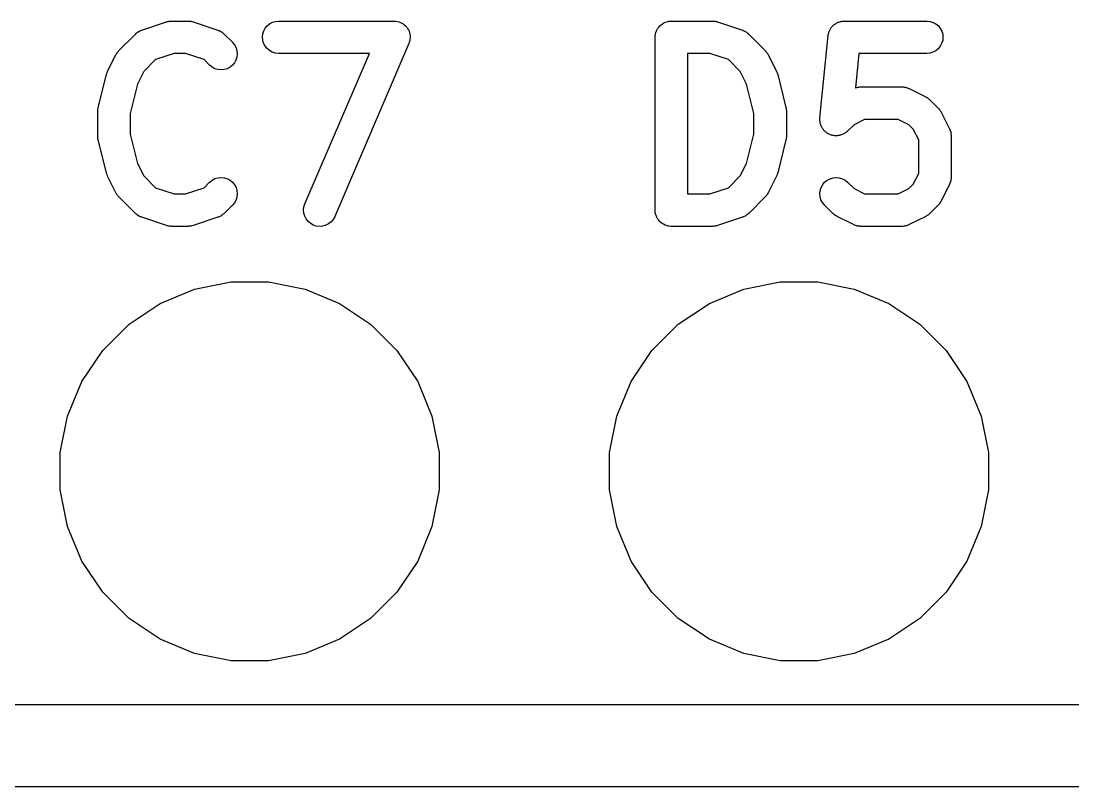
# Model space of a CAD drawing. Extents: x -557.2 to -539.1, y -88 to -54.6.
# Drawn here: x -549.216 to -544.35, y -87.998 to -84.455 of the extents above; entities that cross this region are included whole.
import ezdxf

# ---------------------------------------------------------------- set-up
doc = ezdxf.new("R2010")
doc.units = 0
doc.layers.add('BLACK', color=7, linetype='CONTINUOUS')

msp = doc.modelspace()

# ---------------------------------------------------------------- linework, layer by layer
at = {"layer": 'BLACK', "linetype": 'CONTINUOUS'}
for p, q in [((-548.657, -84.4966), (-548.543, -84.4586)), ((-548.543, -84.4586), (-548.542, -84.4582)), ((-548.542, -84.4582), (-548.538, -84.4573)), ((-548.538, -84.4573), (-548.534, -84.4561)), ((-548.534, -84.4561), (-548.531, -84.4558)), ((-548.531, -84.4558), (-548.528, -84.4552)), ((-548.528, -84.4552), (-548.524, -84.4551)), ((-548.524, -84.4551), (-548.519, -84.4547)), ((-548.519, -84.4547), (-548.443, -84.4547)), ((-548.443, -84.4547), (-548.442, -84.4547)), ((-548.442, -84.4547), (-548.438, -84.4552)), ((-548.438, -84.4552), (-548.434, -84.4553)), ((-548.434, -84.4553), (-548.431, -84.456)), ((-548.431, -84.456), (-548.428, -84.4563)), ((-548.428, -84.4563), (-548.424, -84.4576)), ((-548.424, -84.4576), (-548.419, -84.4586)), ((-548.419, -84.4586), (-548.305, -84.4966)), ((-548.066, -84.4672), (-548.053, -84.4604)), ((-548.053, -84.4604), (-548.039, -84.4561)), ((-548.039, -84.4561), (-548.024, -84.4547)), ((-548.024, -84.4547), (-547.491, -84.4547)), ((-547.491, -84.4547), (-547.49, -84.4547)), ((-547.49, -84.4547), (-547.489, -84.4547)), ((-547.489, -84.4547), (-547.489, -84.4547)), ((-547.489, -84.4547), (-547.482, -84.4556)), ((-547.482, -84.4556), (-547.475, -84.4563)), ((-547.475, -84.4563), (-547.475, -84.4564)), ((-547.475, -84.4564), (-547.475, -84.4565)), ((-547.475, -84.4565), (-547.468, -84.4586)), ((-547.468, -84.4586), (-547.461, -84.4608)), ((-546.243, -84.4637), (-546.236, -84.4604)), ((-546.236, -84.4602), (-546.229, -84.4582)), ((-546.236, -84.4603), (-546.236, -84.4602)), ((-546.236, -84.4604), (-546.236, -84.4603)), ((-546.229, -84.4582), (-546.222, -84.4561)), ((-546.222, -84.456), (-546.215, -84.4554)), ((-546.222, -84.4561), (-546.222, -84.456)), ((-546.222, -84.4561), (-546.222, -84.4561)), ((-546.215, -84.4554), (-546.208, -84.4547)), ((-546.208, -84.4547), (-546.017, -84.4547)), ((-546.017, -84.4547), (-546.016, -84.4547)), ((-546.016, -84.4547), (-546.012, -84.4552)), ((-546.012, -84.4552), (-546.008, -84.4553)), ((-546.008, -84.4553), (-546.005, -84.456)), ((-546.005, -84.456), (-546.002, -84.4563)), ((-546.002, -84.4563), (-545.998, -84.4576)), ((-545.998, -84.4576), (-545.994, -84.4586)), ((-545.994, -84.4586), (-545.879, -84.4966)), ((-545.439, -84.4619), (-545.436, -84.4604)), ((-545.436, -84.4604), (-545.433, -84.4592)), ((-545.433, -84.4592), (-545.429, -84.4577)), ((-545.429, -84.4577), (-545.426, -84.4571)), ((-545.426, -84.4571), (-545.422, -84.4561)), ((-545.422, -84.4561), (-545.418, -84.4557)), ((-545.418, -84.4557), (-545.415, -84.455)), ((-545.415, -84.455), (-545.411, -84.455)), ((-545.411, -84.455), (-545.408, -84.4547)), ((-545.408, -84.4547), (-545.027, -84.4547)), ((-545.027, -84.4547), (-545.026, -84.4547)), ((-545.026, -84.4547), (-545.011, -84.4563)), ((-545.011, -84.4563), (-544.997, -84.4608)), ((-548.683, -84.5111), (-548.678, -84.5081)), ((-548.678, -84.5081), (-548.674, -84.5049)), ((-548.674, -84.5049), (-548.672, -84.5039)), ((-548.672, -84.5039), (-548.671, -84.5026)), ((-548.671, -84.5026), (-548.666, -84.5005)), ((-548.666, -84.5005), (-548.661, -84.4982)), ((-548.661, -84.4982), (-548.659, -84.4975)), ((-548.659, -84.4975), (-548.657, -84.4966)), ((-548.305, -84.4966), (-548.304, -84.497)), ((-548.304, -84.497), (-548.302, -84.4979)), ((-548.302, -84.4979), (-548.3, -84.4986)), ((-548.3, -84.4986), (-548.295, -84.501)), ((-548.295, -84.501), (-548.291, -84.5031)), ((-548.291, -84.5031), (-548.289, -84.5044)), ((-548.289, -84.5044), (-548.287, -84.5055)), ((-548.287, -84.5055), (-548.283, -84.5087)), ((-548.283, -84.5087), (-548.279, -84.5117)), ((-548.098, -84.5146), (-548.093, -84.5006)), ((-548.093, -84.5006), (-548.086, -84.4878)), ((-548.086, -84.4878), (-548.077, -84.4765)), ((-548.077, -84.4765), (-548.066, -84.4672)), ((-547.461, -84.4608), (-547.461, -84.4609)), ((-547.461, -84.4609), (-547.461, -84.461)), ((-547.461, -84.461), (-547.455, -84.4644)), ((-547.455, -84.4644), (-547.448, -84.4678)), ((-547.448, -84.4678), (-547.448, -84.468)), ((-547.448, -84.468), (-547.448, -84.4681)), ((-547.448, -84.4681), (-547.443, -84.4727)), ((-547.443, -84.4727), (-547.437, -84.4772)), ((-547.437, -84.4772), (-547.437, -84.4774)), ((-547.437, -84.4774), (-547.437, -84.4776)), ((-547.437, -84.4776), (-547.432, -84.4832)), ((-547.432, -84.4832), (-547.428, -84.4886)), ((-547.428, -84.4886), (-547.428, -84.4889)), ((-547.428, -84.4889), (-547.428, -84.4891)), ((-547.428, -84.4891), (-547.424, -84.4954)), ((-547.424, -84.4954), (-547.421, -84.5016)), ((-547.421, -84.5016), (-547.421, -84.5019)), ((-547.421, -84.5019), (-547.421, -84.5021)), ((-547.421, -84.5021), (-547.419, -84.5088)), ((-547.419, -84.5088), (-547.417, -84.5156)), ((-546.281, -84.5141), (-546.279, -84.5074)), ((-546.279, -84.5074), (-546.277, -84.5006)), ((-546.277, -84.5002), (-546.273, -84.4939)), ((-546.277, -84.5004), (-546.277, -84.5002)), ((-546.277, -84.5006), (-546.277, -84.5004)), ((-546.273, -84.4939), (-546.27, -84.4878)), ((-546.27, -84.4873), (-546.265, -84.4819)), ((-546.27, -84.4876), (-546.27, -84.4873)), ((-546.27, -84.4878), (-546.27, -84.4876)), ((-546.265, -84.4819), (-546.261, -84.4765)), ((-546.261, -84.4763), (-546.26, -84.4761)), ((-546.261, -84.4765), (-546.261, -84.4763)), ((-546.26, -84.4761), (-546.255, -84.4717)), ((-546.255, -84.4717), (-546.249, -84.4672)), ((-546.249, -84.4669), (-546.243, -84.4637)), ((-546.249, -84.4671), (-546.249, -84.4669)), ((-546.249, -84.4672), (-546.249, -84.4671)), ((-545.879, -84.4966), (-545.878, -84.497)), ((-545.878, -84.497), (-545.876, -84.4979)), ((-545.876, -84.4979), (-545.874, -84.4986)), ((-545.874, -84.4986), (-545.87, -84.501)), ((-545.87, -84.501), (-545.865, -84.5031)), ((-545.865, -84.5031), (-545.863, -84.5044)), ((-545.863, -84.5044), (-545.861, -84.5055)), ((-545.861, -84.5055), (-545.857, -84.5087)), ((-545.857, -84.5087), (-545.853, -84.5117)), ((-545.48, -84.5108), (-545.479, -84.5069)), ((-545.479, -84.5069), (-545.478, -84.5038)), ((-545.478, -84.5038), (-545.477, -84.5006)), ((-545.477, -84.5006), (-545.475, -84.4971)), ((-545.475, -84.4971), (-545.474, -84.4934)), ((-545.474, -84.4934), (-545.472, -84.4907)), ((-545.472, -84.4907), (-545.47, -84.4878)), ((-545.47, -84.4878), (-545.468, -84.4847)), ((-545.468, -84.4847), (-545.465, -84.4814)), ((-545.465, -84.4814), (-545.463, -84.4791)), ((-545.463, -84.4791), (-545.461, -84.4765)), ((-545.461, -84.4765), (-545.458, -84.474)), ((-545.458, -84.474), (-545.455, -84.4712)), ((-545.455, -84.4712), (-545.452, -84.4693)), ((-545.452, -84.4693), (-545.449, -84.4672)), ((-545.449, -84.4672), (-545.446, -84.4654)), ((-545.446, -84.4654), (-545.442, -84.4632)), ((-545.442, -84.4632), (-545.439, -84.4619)), ((-544.997, -84.4608), (-544.985, -84.4678)), ((-544.985, -84.4678), (-544.973, -84.4772)), ((-544.973, -84.4772), (-544.964, -84.4886)), ((-544.964, -84.4886), (-544.957, -84.5016)), ((-544.957, -84.5016), (-544.953, -84.5156)), ((-548.763, -84.591), (-548.687, -84.5148)), ((-548.687, -84.5148), (-548.686, -84.514)), ((-548.686, -84.514), (-548.684, -84.5127)), ((-548.684, -84.5127), (-548.683, -84.5111)), ((-548.279, -84.5117), (-548.278, -84.5134)), ((-548.278, -84.5134), (-548.276, -84.5148)), ((-548.276, -84.5148), (-548.238, -84.5529)), ((-548.238, -84.5529), (-548.237, -84.5536)), ((-548.237, -84.5536), (-548.228, -84.565)), ((-548.099, -84.5292), (-548.098, -84.5146)), ((-548.098, -84.5438), (-548.099, -84.5292)), ((-548.094, -84.5578), (-548.098, -84.5438)), ((-547.42, -84.552), (-547.422, -84.5588)), ((-547.417, -84.5453), (-547.42, -84.552)), ((-547.417, -84.5156), (-547.417, -84.5159)), ((-547.417, -84.5159), (-547.417, -84.5162)), ((-547.417, -84.5162), (-547.416, -84.5232)), ((-547.416, -84.5307), (-547.417, -84.5378)), ((-547.417, -84.5378), (-547.417, -84.5448)), ((-547.417, -84.5448), (-547.417, -84.545)), ((-547.417, -84.545), (-547.417, -84.5453)), ((-547.416, -84.5232), (-547.416, -84.5302)), ((-547.416, -84.5302), (-547.416, -84.5305)), ((-547.416, -84.5305), (-547.416, -84.5307)), ((-546.283, -84.5287), (-546.282, -84.5216)), ((-546.283, -84.5292), (-546.283, -84.5287)), ((-546.283, -84.5297), (-546.283, -84.5292)), ((-546.283, -84.5292), (-546.283, -84.5292)), ((-546.283, -84.5292), (-546.283, -84.5292)), ((-546.283, -85.3297), (-546.283, -84.5297)), ((-546.282, -84.5216), (-546.281, -84.5146)), ((-546.281, -84.5144), (-546.281, -84.5141)), ((-546.281, -84.5146), (-546.281, -84.5144)), ((-545.853, -84.5117), (-545.852, -84.5134)), ((-545.852, -84.5134), (-545.85, -84.5148)), ((-545.85, -84.5148), (-545.774, -84.591)), ((-545.521, -84.9032), (-545.483, -84.5222)), ((-545.483, -84.5222), (-545.482, -84.5212)), ((-545.482, -84.5179), (-545.481, -84.5146)), ((-545.482, -84.5212), (-545.482, -84.5179)), ((-545.481, -84.5146), (-545.48, -84.5108)), ((-544.953, -84.5448), (-544.958, -84.5588)), ((-544.953, -84.5156), (-544.952, -84.5302)), ((-544.952, -84.5302), (-544.953, -84.5448)), ((-548.776, -84.6095), (-548.774, -84.606)), ((-548.774, -84.606), (-548.772, -84.6023)), ((-548.772, -84.6023), (-548.77, -84.5999)), ((-548.77, -84.5999), (-548.768, -84.5972)), ((-548.768, -84.5972), (-548.765, -84.5942)), ((-548.765, -84.5942), (-548.763, -84.591)), ((-548.507, -84.6047), (-548.593, -84.6334)), ((-548.455, -84.6047), (-548.507, -84.6047)), ((-548.369, -84.6334), (-548.455, -84.6047)), ((-548.228, -84.565), (-548.221, -84.578)), ((-548.221, -84.578), (-548.217, -84.5921)), ((-548.217, -84.5921), (-548.216, -84.6067)), ((-548.087, -84.5708), (-548.094, -84.5578)), ((-548.078, -84.5822), (-548.087, -84.5708)), ((-548.066, -84.5916), (-548.078, -84.5822)), ((-548.054, -84.5986), (-548.066, -84.5916)), ((-548.04, -84.6031), (-548.054, -84.5986)), ((-548.025, -84.6047), (-548.04, -84.6031)), ((-548.024, -84.6047), (-548.025, -84.6047)), ((-547.604, -84.6047), (-548.024, -84.6047)), ((-547.903, -85.3002), (-547.604, -84.6047)), ((-547.422, -84.5592), (-547.765, -85.3592)), ((-547.422, -84.5588), (-547.422, -84.559)), ((-547.422, -84.559), (-547.422, -84.5592)), ((-546.133, -84.6047), (-546.133, -85.2547)), ((-546.03, -84.6047), (-546.133, -84.6047)), ((-545.944, -84.6334), (-546.03, -84.6047)), ((-545.774, -84.591), (-545.773, -84.5917)), ((-545.773, -84.5917), (-545.771, -84.595)), ((-545.771, -84.595), (-545.768, -84.5981)), ((-545.768, -84.5981), (-545.766, -84.6007)), ((-545.766, -84.6007), (-545.764, -84.6031)), ((-545.764, -84.6031), (-545.762, -84.6069)), ((-545.34, -84.6047), (-545.356, -84.7638)), ((-545.027, -84.6047), (-545.34, -84.6047)), ((-545.012, -84.6033), (-545.027, -84.6047)), ((-544.998, -84.599), (-545.012, -84.6033)), ((-544.985, -84.5922), (-544.998, -84.599)), ((-544.974, -84.5829), (-544.985, -84.5922)), ((-544.965, -84.5716), (-544.974, -84.5829)), ((-544.958, -84.5588), (-544.965, -84.5716)), ((-548.815, -84.6866), (-548.777, -84.6104)), ((-548.777, -84.6104), (-548.776, -84.6095)), ((-548.593, -84.6334), (-548.648, -84.6884)), ((-548.344, -84.6589), (-548.369, -84.6334)), ((-548.229, -84.6481), (-548.238, -84.6593)), ((-548.222, -84.6352), (-548.229, -84.6481)), ((-548.217, -84.6212), (-548.222, -84.6352)), ((-548.216, -84.6067), (-548.217, -84.6212)), ((-545.889, -84.6884), (-545.944, -84.6334)), ((-545.762, -84.6069), (-545.76, -84.6104)), ((-545.76, -84.6104), (-545.722, -84.6866)), ((-548.859, -84.8544), (-548.821, -84.702)), ((-548.821, -84.702), (-548.82, -84.701)), ((-548.82, -84.7003), (-548.818, -84.6938)), ((-548.82, -84.7007), (-548.82, -84.7003)), ((-548.82, -84.701), (-548.82, -84.7007)), ((-548.818, -84.6938), (-548.815, -84.6873)), ((-548.815, -84.687), (-548.815, -84.6866)), ((-548.815, -84.6873), (-548.815, -84.687)), ((-548.648, -84.6884), (-548.677, -84.7464)), ((-548.332, -84.6682), (-548.344, -84.6589)), ((-548.32, -84.6751), (-548.332, -84.6682)), ((-548.306, -84.6794), (-548.32, -84.6751)), ((-548.291, -84.6809), (-548.306, -84.6794)), ((-548.276, -84.6795), (-548.291, -84.6809)), ((-548.262, -84.6753), (-548.276, -84.6795)), ((-548.249, -84.6685), (-548.262, -84.6753)), ((-548.238, -84.6593), (-548.249, -84.6685)), ((-545.86, -84.7464), (-545.889, -84.6884)), ((-545.722, -84.6866), (-545.721, -84.6876)), ((-545.721, -84.6876), (-545.721, -84.6879)), ((-545.721, -84.6879), (-545.721, -84.6882)), ((-545.721, -84.6882), (-545.719, -84.6948)), ((-545.719, -84.6948), (-545.716, -84.7013)), ((-545.716, -84.7013), (-545.716, -84.7017)), ((-545.716, -84.7017), (-545.716, -84.702)), ((-545.716, -84.702), (-545.678, -84.8544)), ((-548.677, -84.7464), (-548.711, -84.8818)), ((-545.826, -84.8818), (-545.86, -84.7464)), ((-545.356, -84.7638), (-545.355, -84.7636)), ((-545.355, -84.7636), (-545.351, -84.7619)), ((-545.351, -84.7619), (-545.348, -84.7615)), ((-545.348, -84.7615), (-545.346, -84.7609)), ((-545.346, -84.7609), (-545.341, -84.7604)), ((-545.341, -84.7604), (-545.336, -84.7596)), ((-545.336, -84.7596), (-545.334, -84.7597)), ((-545.334, -84.7597), (-545.332, -84.7595)), ((-545.332, -84.7595), (-545.141, -84.7595)), ((-545.141, -84.7595), (-545.14, -84.7595)), ((-545.14, -84.7595), (-545.138, -84.7597)), ((-545.138, -84.7597), (-545.136, -84.7597)), ((-545.136, -84.7597), (-545.131, -84.7605)), ((-545.131, -84.7605), (-545.126, -84.7611)), ((-545.126, -84.7611), (-545.124, -84.7618)), ((-545.124, -84.7618), (-545.121, -84.7621)), ((-545.121, -84.7621), (-545.117, -84.764)), ((-545.117, -84.764), (-545.112, -84.7655)), ((-545.112, -84.7655), (-545.11, -84.7666)), ((-545.11, -84.7666), (-545.108, -84.7674)), ((-545.108, -84.7674), (-545.031, -84.8055)), ((-545.031, -84.8055), (-545.031, -84.806)), ((-545.031, -84.806), (-545.027, -84.8082)), ((-545.027, -84.8082), (-545.023, -84.8102)), ((-545.023, -84.8102), (-545.021, -84.8122)), ((-545.021, -84.8122), (-545.018, -84.8139)), ((-545.018, -84.8139), (-545.015, -84.8169)), ((-545.015, -84.8169), (-545.012, -84.8195)), ((-545.012, -84.8195), (-544.974, -84.8576)), ((-548.861, -84.8688), (-548.86, -84.8629)), ((-548.861, -84.8702), (-548.861, -84.8688)), ((-548.861, -84.8715), (-548.861, -84.8702)), ((-548.861, -84.8726), (-548.861, -84.8715)), ((-548.861, -84.9868), (-548.861, -84.8726)), ((-548.86, -84.8629), (-548.859, -84.857)), ((-548.859, -84.8557), (-548.859, -84.8544)), ((-548.859, -84.857), (-548.859, -84.8557)), ((-548.711, -84.8818), (-548.711, -84.9776)), ((-545.826, -84.9776), (-545.826, -84.8818)), ((-545.678, -84.8544), (-545.678, -84.8554)), ((-545.678, -84.8554), (-545.678, -84.8567)), ((-545.678, -84.8567), (-545.677, -84.858)), ((-545.677, -84.858), (-545.677, -84.864)), ((-545.677, -84.864), (-545.676, -84.8699)), ((-545.676, -84.8699), (-545.676, -84.8712)), ((-545.676, -84.8712), (-545.676, -84.8726)), ((-545.676, -84.8726), (-545.676, -84.9868)), ((-544.974, -84.8576), (-544.973, -84.8584)), ((-544.973, -84.8584), (-544.971, -84.8617)), ((-544.971, -84.8617), (-544.968, -84.8647)), ((-544.968, -84.8647), (-544.966, -84.8674)), ((-544.966, -84.8674), (-544.964, -84.8698)), ((-544.964, -84.8698), (-544.962, -84.8735)), ((-544.962, -84.8735), (-544.96, -84.8771)), ((-544.96, -84.8771), (-544.922, -84.9533)), ((-545.521, -84.9068), (-545.521, -84.9032)), ((-545.521, -84.9104), (-545.521, -84.9068)), ((-545.521, -84.9141), (-545.521, -84.9104)), ((-545.521, -84.9178), (-545.521, -84.9141)), ((-545.52, -84.9214), (-545.521, -84.9178)), ((-545.52, -84.925), (-545.52, -84.9214)), ((-545.519, -84.9285), (-545.52, -84.925)), ((-545.518, -84.9322), (-545.519, -84.9285)), ((-545.516, -84.9355), (-545.518, -84.9322)), ((-545.515, -84.939), (-545.516, -84.9355)), ((-545.514, -84.9423), (-545.515, -84.939)), ((-545.512, -84.9457), (-545.514, -84.9423)), ((-545.51, -84.9487), (-545.512, -84.9457)), ((-545.363, -84.9342), (-545.393, -84.9637)), ((-545.314, -84.9095), (-545.363, -84.9342)), ((-545.159, -84.9095), (-545.314, -84.9095)), ((-545.109, -84.9342), (-545.159, -84.9095)), ((-545.089, -84.9551), (-545.109, -84.9342)), ((-548.861, -84.9882), (-548.861, -84.9868)), ((-548.861, -84.9895), (-548.861, -84.9882)), ((-548.86, -84.9954), (-548.861, -84.9895)), ((-548.86, -85.0014), (-548.86, -84.9954)), ((-548.711, -84.9776), (-548.677, -85.1131)), ((-545.86, -85.1131), (-545.826, -84.9776)), ((-545.676, -84.9906), (-545.677, -84.9965)), ((-545.676, -84.9868), (-545.676, -84.9879)), ((-545.676, -84.9879), (-545.676, -84.9892)), ((-545.676, -84.9892), (-545.676, -84.9906)), ((-545.509, -84.9519), (-545.51, -84.9487)), ((-545.506, -84.9548), (-545.509, -84.9519)), ((-545.504, -84.9579), (-545.506, -84.9548)), ((-545.502, -84.9605), (-545.504, -84.9579)), ((-545.499, -84.9633), (-545.502, -84.9605)), ((-545.497, -84.9657), (-545.499, -84.9633)), ((-545.494, -84.9684), (-545.497, -84.9657)), ((-545.491, -84.9704), (-545.494, -84.9684)), ((-545.488, -84.9727), (-545.491, -84.9704)), ((-545.485, -84.9745), (-545.488, -84.9727)), ((-545.482, -84.9766), (-545.485, -84.9745)), ((-545.478, -84.978), (-545.482, -84.9766)), ((-545.475, -84.9797), (-545.478, -84.978)), ((-545.472, -84.9808), (-545.475, -84.9797)), ((-545.468, -84.9823), (-545.472, -84.9808)), ((-545.465, -84.983), (-545.468, -84.9823)), ((-545.461, -84.9841), (-545.465, -84.983)), ((-545.458, -84.9845), (-545.461, -84.9841)), ((-545.454, -84.9852), (-545.458, -84.9845)), ((-545.45, -84.9853), (-545.454, -84.9852)), ((-545.447, -84.9857), (-545.45, -84.9853)), ((-545.443, -84.9853), (-545.447, -84.9857)), ((-545.439, -84.9854), (-545.443, -84.9853)), ((-545.436, -84.9847), (-545.439, -84.9854)), ((-545.432, -84.9844), (-545.436, -84.9847)), ((-545.429, -84.9833), (-545.432, -84.9844)), ((-545.425, -84.9826), (-545.429, -84.9833)), ((-545.422, -84.9813), (-545.425, -84.9826)), ((-545.418, -84.9803), (-545.422, -84.9813)), ((-545.415, -84.9786), (-545.418, -84.9803)), ((-545.411, -84.9772), (-545.415, -84.9786)), ((-545.408, -84.9752), (-545.411, -84.9772)), ((-545.405, -84.9736), (-545.408, -84.9752)), ((-545.402, -84.9712), (-545.405, -84.9736)), ((-545.399, -84.9692), (-545.402, -84.9712)), ((-545.397, -84.9667), (-545.399, -84.9692)), ((-545.394, -84.9644), (-545.397, -84.9667)), ((-545.393, -84.9637), (-545.394, -84.9644)), ((-545.064, -85.0046), (-545.089, -84.9551)), ((-544.922, -84.9533), (-544.921, -84.9542)), ((-544.921, -84.9542), (-544.921, -84.9563)), ((-544.921, -84.9563), (-544.919, -84.9583)), ((-544.919, -84.9583), (-544.918, -84.9632)), ((-544.918, -84.9632), (-544.916, -84.968)), ((-544.916, -84.968), (-544.916, -84.9702)), ((-544.916, -84.9702), (-544.915, -84.9723)), ((-544.915, -84.9723), (-544.915, -84.9774)), ((-544.915, -84.9774), (-544.914, -84.9824)), ((-544.914, -84.9824), (-544.914, -84.9847)), ((-544.914, -84.9847), (-544.914, -84.9868)), ((-544.914, -84.9868), (-544.914, -85.1773)), ((-548.859, -85.0027), (-548.86, -85.0014)), ((-548.859, -85.004), (-548.859, -85.0027)), ((-548.859, -85.005), (-548.859, -85.004)), ((-548.821, -85.1574), (-548.859, -85.005)), ((-545.678, -85.005), (-545.716, -85.1574)), ((-545.677, -85.0024), (-545.678, -85.0037)), ((-545.678, -85.0037), (-545.678, -85.005)), ((-545.677, -84.9965), (-545.677, -85.0024)), ((-545.064, -85.1596), (-545.064, -85.0046)), ((-548.677, -85.1131), (-548.648, -85.171)), ((-545.889, -85.171), (-545.86, -85.1131)), ((-548.821, -85.1577), (-548.821, -85.1574)), ((-548.82, -85.1581), (-548.821, -85.1577)), ((-548.818, -85.1646), (-548.82, -85.1581)), ((-548.816, -85.1712), (-548.818, -85.1646)), ((-548.816, -85.1715), (-548.816, -85.1712)), ((-548.815, -85.1718), (-548.816, -85.1715)), ((-548.815, -85.1728), (-548.815, -85.1718)), ((-548.777, -85.249), (-548.815, -85.1728)), ((-548.648, -85.171), (-548.593, -85.2261)), ((-548.332, -85.1906), (-548.319, -85.1839)), ((-548.319, -85.1839), (-548.305, -85.1798)), ((-548.305, -85.1798), (-548.29, -85.1785)), ((-548.29, -85.1785), (-548.275, -85.1801)), ((-548.275, -85.1801), (-548.261, -85.1845)), ((-548.261, -85.1845), (-548.249, -85.1915)), ((-545.944, -85.2261), (-545.889, -85.171)), ((-545.722, -85.1728), (-545.76, -85.249)), ((-545.721, -85.1721), (-545.722, -85.1724)), ((-545.722, -85.1724), (-545.722, -85.1728)), ((-545.719, -85.1656), (-545.721, -85.1721)), ((-545.717, -85.1591), (-545.719, -85.1656)), ((-545.716, -85.1588), (-545.717, -85.1591)), ((-545.716, -85.1574), (-545.716, -85.1584)), ((-545.716, -85.1584), (-545.716, -85.1588)), ((-545.487, -85.1909), (-545.474, -85.1841)), ((-545.474, -85.1841), (-545.46, -85.1799)), ((-545.46, -85.1799), (-545.446, -85.1785)), ((-545.446, -85.1785), (-545.431, -85.18)), ((-545.431, -85.18), (-545.417, -85.1843)), ((-545.417, -85.1843), (-545.404, -85.1912)), ((-545.089, -85.2091), (-545.064, -85.1596)), ((-544.914, -85.1828), (-544.915, -85.1878)), ((-544.915, -85.1878), (-544.915, -85.1929)), ((-544.914, -85.1773), (-544.914, -85.1784)), ((-544.914, -85.1784), (-544.914, -85.1806)), ((-544.914, -85.1806), (-544.914, -85.1828)), ((-548.593, -85.2261), (-548.507, -85.2547)), ((-548.455, -85.2547), (-548.369, -85.2261)), ((-548.369, -85.2261), (-548.344, -85.2005)), ((-548.344, -85.2005), (-548.343, -85.1997)), ((-548.343, -85.1997), (-548.332, -85.1906)), ((-548.249, -85.1915), (-548.237, -85.2009)), ((-548.237, -85.2009), (-548.228, -85.2122)), ((-548.228, -85.2122), (-548.221, -85.2252)), ((-548.221, -85.2252), (-548.217, -85.2392)), ((-546.03, -85.2547), (-545.944, -85.2261)), ((-545.521, -85.2527), (-545.519, -85.2382)), ((-545.519, -85.2382), (-545.515, -85.2242)), ((-545.515, -85.2242), (-545.508, -85.2114)), ((-545.508, -85.2114), (-545.499, -85.2001)), ((-545.499, -85.2001), (-545.487, -85.1909)), ((-545.404, -85.1912), (-545.393, -85.2005)), ((-545.393, -85.2005), (-545.363, -85.23)), ((-545.363, -85.23), (-545.314, -85.2547)), ((-545.159, -85.2547), (-545.109, -85.23)), ((-545.109, -85.23), (-545.089, -85.2091)), ((-544.922, -85.2109), (-544.96, -85.2871)), ((-544.921, -85.2088), (-544.922, -85.2109)), ((-544.92, -85.2069), (-544.921, -85.2088)), ((-544.918, -85.202), (-544.92, -85.2069)), ((-544.917, -85.1972), (-544.918, -85.202)), ((-544.916, -85.195), (-544.917, -85.1972)), ((-544.915, -85.1929), (-544.916, -85.195)), ((-548.775, -85.2525), (-548.777, -85.249)), ((-548.773, -85.2563), (-548.775, -85.2525)), ((-548.771, -85.2587), (-548.773, -85.2563)), ((-548.769, -85.2614), (-548.771, -85.2587)), ((-548.766, -85.2644), (-548.769, -85.2614)), ((-548.764, -85.2677), (-548.766, -85.2644)), ((-548.763, -85.2685), (-548.764, -85.2677)), ((-548.687, -85.3446), (-548.763, -85.2685)), ((-548.507, -85.2547), (-548.455, -85.2547)), ((-548.221, -85.2823), (-548.228, -85.2952)), ((-548.217, -85.2683), (-548.221, -85.2823)), ((-548.217, -85.2392), (-548.216, -85.2538)), ((-548.216, -85.2538), (-548.217, -85.2683)), ((-546.133, -85.2547), (-546.03, -85.2547)), ((-545.774, -85.2685), (-545.85, -85.3446)), ((-545.771, -85.2652), (-545.774, -85.2685)), ((-545.768, -85.2622), (-545.771, -85.2652)), ((-545.767, -85.2596), (-545.768, -85.2622)), ((-545.765, -85.2571), (-545.767, -85.2596)), ((-545.763, -85.2534), (-545.765, -85.2571)), ((-545.76, -85.2499), (-545.763, -85.2534)), ((-545.76, -85.249), (-545.76, -85.2499)), ((-545.52, -85.2673), (-545.521, -85.2527)), ((-545.516, -85.2814), (-545.52, -85.2673)), ((-545.509, -85.2944), (-545.516, -85.2814)), ((-545.314, -85.2547), (-545.159, -85.2547)), ((-544.96, -85.2871), (-544.96, -85.288)), ((-548.238, -85.3065), (-548.276, -85.3446)), ((-548.228, -85.2952), (-548.238, -85.3065)), ((-547.909, -85.3287), (-547.907, -85.3141)), ((-547.907, -85.3432), (-547.909, -85.3287)), ((-547.907, -85.3141), (-547.903, -85.3002)), ((-546.282, -85.3367), (-546.283, -85.3297)), ((-545.5, -85.3058), (-545.509, -85.2944)), ((-545.499, -85.3065), (-545.5, -85.3058)), ((-545.461, -85.3446), (-545.499, -85.3065)), ((-544.974, -85.3065), (-545.012, -85.3446)), ((-544.971, -85.3033), (-544.974, -85.3065)), ((-544.968, -85.3003), (-544.971, -85.3033)), ((-544.967, -85.2977), (-544.968, -85.3003)), ((-544.965, -85.2952), (-544.967, -85.2977)), ((-544.963, -85.2915), (-544.965, -85.2952)), ((-544.96, -85.288), (-544.963, -85.2915)), ((-548.685, -85.346), (-548.687, -85.3446)), ((-548.683, -85.3477), (-548.685, -85.346)), ((-548.679, -85.3507), (-548.683, -85.3477)), ((-548.675, -85.3539), (-548.679, -85.3507)), ((-548.673, -85.355), (-548.675, -85.3539)), ((-548.672, -85.3563), (-548.673, -85.355)), ((-548.667, -85.3584), (-548.672, -85.3563)), ((-548.662, -85.3608), (-548.667, -85.3584)), ((-548.66, -85.3615), (-548.662, -85.3608)), ((-548.658, -85.3624), (-548.66, -85.3615)), ((-548.657, -85.3628), (-548.658, -85.3624)), ((-548.543, -85.4009), (-548.657, -85.3628)), ((-548.305, -85.3628), (-548.419, -85.4009)), ((-548.303, -85.3619), (-548.305, -85.3628)), ((-548.301, -85.3612), (-548.303, -85.3619)), ((-548.296, -85.3589), (-548.301, -85.3612)), ((-548.292, -85.3568), (-548.296, -85.3589)), ((-548.29, -85.3555), (-548.292, -85.3568)), ((-548.288, -85.3545), (-548.29, -85.3555)), ((-548.284, -85.3513), (-548.288, -85.3545)), ((-548.28, -85.3484), (-548.284, -85.3513)), ((-548.278, -85.3468), (-548.28, -85.3484)), ((-548.277, -85.3454), (-548.278, -85.3468)), ((-548.276, -85.3446), (-548.277, -85.3454)), ((-547.903, -85.3573), (-547.907, -85.3432)), ((-547.897, -85.3703), (-547.903, -85.3573)), ((-547.888, -85.3818), (-547.897, -85.3703)), ((-547.876, -85.3913), (-547.888, -85.3818)), ((-547.782, -85.384), (-547.793, -85.393)), ((-547.772, -85.3729), (-547.782, -85.384)), ((-547.765, -85.3602), (-547.772, -85.3729)), ((-547.765, -85.3592), (-547.765, -85.3602)), ((-546.282, -85.3438), (-546.282, -85.3367)), ((-546.281, -85.344), (-546.282, -85.3438)), ((-546.281, -85.3443), (-546.281, -85.344)), ((-546.279, -85.351), (-546.281, -85.3443)), ((-546.277, -85.3578), (-546.279, -85.351)), ((-546.277, -85.358), (-546.277, -85.3578)), ((-546.277, -85.3583), (-546.277, -85.358)), ((-546.274, -85.3645), (-546.277, -85.3583)), ((-546.271, -85.3708), (-546.274, -85.3645)), ((-546.27, -85.371), (-546.271, -85.3708)), ((-546.27, -85.3712), (-546.27, -85.371)), ((-546.266, -85.3767), (-546.27, -85.3712)), ((-546.261, -85.3822), (-546.266, -85.3767)), ((-546.261, -85.3823), (-546.261, -85.3822)), ((-546.261, -85.3826), (-546.261, -85.3823)), ((-546.256, -85.387), (-546.261, -85.3826)), ((-545.879, -85.3628), (-545.994, -85.4009)), ((-545.877, -85.3619), (-545.879, -85.3628)), ((-545.875, -85.3612), (-545.877, -85.3619)), ((-545.871, -85.3589), (-545.875, -85.3612)), ((-545.866, -85.3568), (-545.871, -85.3589)), ((-545.864, -85.3555), (-545.866, -85.3568)), ((-545.862, -85.3545), (-545.864, -85.3555)), ((-545.858, -85.3513), (-545.862, -85.3545)), ((-545.854, -85.3484), (-545.858, -85.3513)), ((-545.853, -85.3468), (-545.854, -85.3484)), ((-545.851, -85.3454), (-545.853, -85.3468)), ((-545.85, -85.3446), (-545.851, -85.3454)), ((-545.458, -85.3473), (-545.461, -85.3446)), ((-545.455, -85.3503), (-545.458, -85.3473)), ((-545.452, -85.352), (-545.455, -85.3503)), ((-545.45, -85.3539), (-545.452, -85.352)), ((-545.446, -85.3559), (-545.45, -85.3539)), ((-545.442, -85.3582), (-545.446, -85.3559)), ((-545.441, -85.3587), (-545.442, -85.3582)), ((-545.365, -85.3968), (-545.441, -85.3587)), ((-545.031, -85.3587), (-545.108, -85.3968)), ((-545.028, -85.3564), (-545.031, -85.3587)), ((-545.024, -85.3545), (-545.028, -85.3564)), ((-545.022, -85.3526), (-545.024, -85.3545)), ((-545.019, -85.3509), (-545.022, -85.3526)), ((-545.016, -85.348), (-545.019, -85.3509)), ((-545.013, -85.3454), (-545.016, -85.348)), ((-545.012, -85.3446), (-545.013, -85.3454)), ((-548.539, -85.4018), (-548.543, -85.4009)), ((-548.535, -85.4031), (-548.539, -85.4018)), ((-548.532, -85.4034), (-548.535, -85.4031)), ((-548.529, -85.4041), (-548.532, -85.4034)), ((-548.525, -85.4042), (-548.529, -85.4041)), ((-548.52, -85.4047), (-548.525, -85.4042)), ((-548.519, -85.4047), (-548.52, -85.4047)), ((-548.443, -85.4047), (-548.519, -85.4047)), ((-548.439, -85.4043), (-548.443, -85.4047)), ((-548.435, -85.4042), (-548.439, -85.4043)), ((-548.432, -85.4036), (-548.435, -85.4042)), ((-548.429, -85.4033), (-548.432, -85.4036)), ((-548.425, -85.4021), (-548.429, -85.4033)), ((-548.42, -85.4012), (-548.425, -85.4021)), ((-548.419, -85.4009), (-548.42, -85.4012)), ((-547.864, -85.3984), (-547.876, -85.3913)), ((-547.85, -85.403), (-547.864, -85.3984)), ((-547.835, -85.4047), (-547.85, -85.403)), ((-547.821, -85.4036), (-547.835, -85.4047)), ((-547.806, -85.3996), (-547.821, -85.4036)), ((-547.793, -85.393), (-547.806, -85.3996)), ((-546.25, -85.3916), (-546.256, -85.387)), ((-546.25, -85.3917), (-546.25, -85.3916)), ((-546.25, -85.3919), (-546.25, -85.3917)), ((-546.244, -85.3952), (-546.25, -85.3919)), ((-546.237, -85.3986), (-546.244, -85.3952)), ((-546.237, -85.3987), (-546.237, -85.3986)), ((-546.237, -85.3988), (-546.237, -85.3987)), ((-546.23, -85.4009), (-546.237, -85.3988)), ((-546.223, -85.4031), (-546.23, -85.4009)), ((-546.223, -85.4032), (-546.223, -85.4031)), ((-546.223, -85.4031), (-546.223, -85.4031)), ((-546.216, -85.4039), (-546.223, -85.4032)), ((-546.209, -85.4047), (-546.216, -85.4039)), ((-546.208, -85.4047), (-546.209, -85.4047)), ((-546.017, -85.4047), (-546.208, -85.4047)), ((-546.208, -85.4047), (-546.208, -85.4047)), ((-546.208, -85.4047), (-546.208, -85.4047)), ((-546.208, -85.4047), (-546.208, -85.4047)), ((-546.013, -85.4043), (-546.017, -85.4047)), ((-546.009, -85.4042), (-546.013, -85.4043)), ((-546.006, -85.4036), (-546.009, -85.4042)), ((-546.003, -85.4033), (-546.006, -85.4036)), ((-545.999, -85.4021), (-546.003, -85.4033)), ((-545.995, -85.4012), (-545.999, -85.4021)), ((-545.994, -85.4009), (-545.995, -85.4012)), ((-545.363, -85.3976), (-545.365, -85.3968)), ((-545.361, -85.3986), (-545.363, -85.3976)), ((-545.356, -85.4002), (-545.361, -85.3986)), ((-545.352, -85.402), (-545.356, -85.4002)), ((-545.349, -85.4024), (-545.352, -85.402)), ((-545.347, -85.4031), (-545.349, -85.4024)), ((-545.342, -85.4036), (-545.347, -85.4031)), ((-545.337, -85.4045), (-545.342, -85.4036)), ((-545.335, -85.4045), (-545.337, -85.4045)), ((-545.333, -85.4047), (-545.335, -85.4045)), ((-545.332, -85.4047), (-545.333, -85.4047)), ((-545.141, -85.4047), (-545.332, -85.4047)), ((-545.139, -85.4045), (-545.141, -85.4047)), ((-545.137, -85.4046), (-545.139, -85.4045)), ((-545.132, -85.4038), (-545.137, -85.4046)), ((-545.127, -85.4033), (-545.132, -85.4038)), ((-545.125, -85.4026), (-545.127, -85.4033)), ((-545.122, -85.4023), (-545.125, -85.4026)), ((-545.118, -85.4005), (-545.122, -85.4023)), ((-545.113, -85.399), (-545.118, -85.4005)), ((-545.111, -85.398), (-545.113, -85.399)), ((-545.109, -85.3972), (-545.111, -85.398)), ((-545.108, -85.3968), (-545.109, -85.3972)), ((-548.413, -85.6952), (-548.244, -85.6615)), ((-548.244, -85.6615), (-548.071, -85.6615)), ((-548.071, -85.6615), (-547.902, -85.6952)), ((-545.873, -85.6952), (-545.704, -85.6615)), ((-545.704, -85.6615), (-545.531, -85.6615)), ((-545.531, -85.6615), (-545.362, -85.6952)), ((-548.572, -85.7612), (-548.413, -85.6952)), ((-547.902, -85.6952), (-547.742, -85.7612)), ((-546.032, -85.7612), (-545.873, -85.6952)), ((-545.362, -85.6952), (-545.202, -85.7612)), ((-548.716, -85.8571), (-548.572, -85.7612)), ((-547.742, -85.7612), (-547.599, -85.8571)), ((-546.176, -85.8571), (-546.032, -85.7612)), ((-545.202, -85.7612), (-545.059, -85.8571)), ((-548.838, -85.9792), (-548.716, -85.8571)), ((-547.599, -85.8571), (-547.477, -85.9792)), ((-546.298, -85.9792), (-546.176, -85.8571)), ((-545.059, -85.8571), (-544.937, -85.9792)), ((-548.934, -86.1227), (-548.838, -85.9792)), ((-547.477, -85.9792), (-547.381, -86.1227)), ((-546.394, -86.1227), (-546.298, -85.9792)), ((-544.937, -85.9792), (-544.841, -86.1227)), ((-549, -86.2822), (-548.934, -86.1227)), ((-547.381, -86.1227), (-547.315, -86.2822)), ((-546.46, -86.2822), (-546.394, -86.1227)), ((-544.841, -86.1227), (-544.775, -86.2822)), ((-549.034, -86.4515), (-549, -86.2822)), ((-547.315, -86.2822), (-547.281, -86.4515)), ((-546.494, -86.4515), (-546.46, -86.2822)), ((-544.775, -86.2822), (-544.741, -86.4515)), ((-549.034, -86.6241), (-549.034, -86.4515)), ((-547.281, -86.4515), (-547.281, -86.6241)), ((-546.494, -86.6241), (-546.494, -86.4515)), ((-544.741, -86.4515), (-544.741, -86.6241)), ((-549, -86.7934), (-549.034, -86.6241)), ((-547.281, -86.6241), (-547.315, -86.7934)), ((-546.46, -86.7934), (-546.494, -86.6241)), ((-544.741, -86.6241), (-544.775, -86.7934)), ((-548.934, -86.9529), (-549, -86.7934)), ((-547.315, -86.7934), (-547.381, -86.9529)), ((-546.394, -86.9529), (-546.46, -86.7934)), ((-544.775, -86.7934), (-544.841, -86.9529)), ((-548.838, -87.0964), (-548.934, -86.9529)), ((-547.381, -86.9529), (-547.477, -87.0964)), ((-546.298, -87.0964), (-546.394, -86.9529)), ((-544.841, -86.9529), (-544.937, -87.0964)), ((-548.716, -87.2185), (-548.838, -87.0964)), ((-547.477, -87.0964), (-547.599, -87.2185)), ((-546.176, -87.2185), (-546.298, -87.0964)), ((-544.937, -87.0964), (-545.059, -87.2185)), ((-548.572, -87.3144), (-548.716, -87.2185)), ((-547.599, -87.2185), (-547.742, -87.3144)), ((-546.032, -87.3144), (-546.176, -87.2185)), ((-545.059, -87.2185), (-545.202, -87.3144)), ((-548.413, -87.3804), (-548.572, -87.3144)), ((-547.742, -87.3144), (-547.902, -87.3804)), ((-545.873, -87.3804), (-546.032, -87.3144)), ((-545.202, -87.3144), (-545.362, -87.3804)), ((-548.244, -87.4141), (-548.413, -87.3804)), ((-548.071, -87.4141), (-548.244, -87.4141)), ((-547.902, -87.3804), (-548.071, -87.4141)), ((-545.704, -87.4141), (-545.873, -87.3804)), ((-545.531, -87.4141), (-545.704, -87.4141)), ((-545.362, -87.3804), (-545.531, -87.4141)), ((-556.857, -87.6173), (-539.458, -87.6173)), ((-539.277, -87.9983), (-557.038, -87.9983))]:
    msp.add_line(p, q, dxfattribs=at)

doc.saveas('drawing.dxf')
